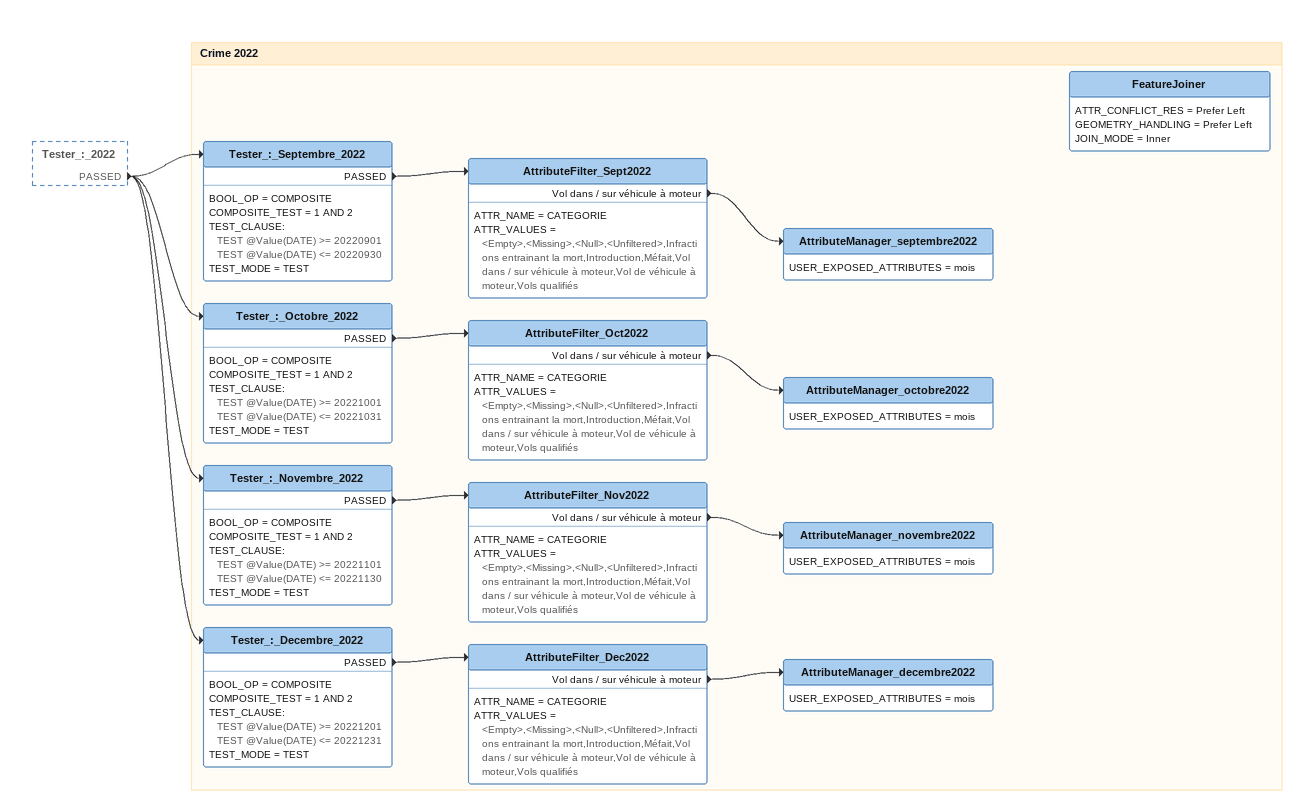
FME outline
Tester_:_2022 [outside]
    PASSED -> Tester_:_Novembre_2022
    PASSED -> Tester_:_Decembre_2022
    PASSED -> Tester_:_Octobre_2022
    PASSED -> Tester_:_Septembre_2022

Bookmark: Crime 2022
Tester_:_Septembre_2022
    BOOL_OP = COMPOSITE
    COMPOSITE_TEST = 1 AND 2
    TEST_CLAUSE:
      TEST @Value(DATE) >= 20220901
      TEST @Value(DATE) <= 20220930
    TEST_MODE = TEST
    PASSED -> AttributeFilter_Sept2022
AttributeFilter_Sept2022
    ATTR_NAME = CATEGORIE
    ATTR_VALUES = <Empty>,<Missing>,<Null>,<Unfiltered>,Infractions entrainant la mort,Introduction,Méfait,Vol dans / sur véhicule à moteur,Vol de véhicule à moteur,Vols qualifiés
    Vol dans / sur véhicule à moteur -> AttributeManager_septembre2022
AttributeManager_septembre2022
    USER_EXPOSED_ATTRIBUTES = mois
Tester_:_Octobre_2022
    BOOL_OP = COMPOSITE
    COMPOSITE_TEST = 1 AND 2
    TEST_CLAUSE:
      TEST @Value(DATE) >= 20221001
      TEST @Value(DATE) <= 20221031
    TEST_MODE = TEST
    PASSED -> AttributeFilter_Oct2022
AttributeFilter_Oct2022
    ATTR_NAME = CATEGORIE
    ATTR_VALUES = <Empty>,<Missing>,<Null>,<Unfiltered>,Infractions entrainant la mort,Introduction,Méfait,Vol dans / sur véhicule à moteur,Vol de véhicule à moteur,Vols qualifiés
    Vol dans / sur véhicule à moteur -> AttributeManager_octobre2022
AttributeManager_octobre2022
    USER_EXPOSED_ATTRIBUTES = mois
Tester_:_Novembre_2022
    BOOL_OP = COMPOSITE
    COMPOSITE_TEST = 1 AND 2
    TEST_CLAUSE:
      TEST @Value(DATE) >= 20221101
      TEST @Value(DATE) <= 20221130
    TEST_MODE = TEST
    PASSED -> AttributeFilter_Nov2022
AttributeFilter_Nov2022
    ATTR_NAME = CATEGORIE
    ATTR_VALUES = <Empty>,<Missing>,<Null>,<Unfiltered>,Infractions entrainant la mort,Introduction,Méfait,Vol dans / sur véhicule à moteur,Vol de véhicule à moteur,Vols qualifiés
    Vol dans / sur véhicule à moteur -> AttributeManager_novembre2022
AttributeManager_novembre2022
    USER_EXPOSED_ATTRIBUTES = mois
Tester_:_Decembre_2022
    BOOL_OP = COMPOSITE
    COMPOSITE_TEST = 1 AND 2
    TEST_CLAUSE:
      TEST @Value(DATE) >= 20221201
      TEST @Value(DATE) <= 20221231
    TEST_MODE = TEST
    PASSED -> AttributeFilter_Dec2022
AttributeFilter_Dec2022
    ATTR_NAME = CATEGORIE
    ATTR_VALUES = <Empty>,<Missing>,<Null>,<Unfiltered>,Infractions entrainant la mort,Introduction,Méfait,Vol dans / sur véhicule à moteur,Vol de véhicule à moteur,Vols qualifiés
    Vol dans / sur véhicule à moteur -> AttributeManager_decembre2022
AttributeManager_decembre2022
    USER_EXPOSED_ATTRIBUTES = mois
FeatureJoiner
    ATTR_CONFLICT_RES = Prefer Left
    GEOMETRY_HANDLING = Prefer Left
    JOIN_MODE = Inner
